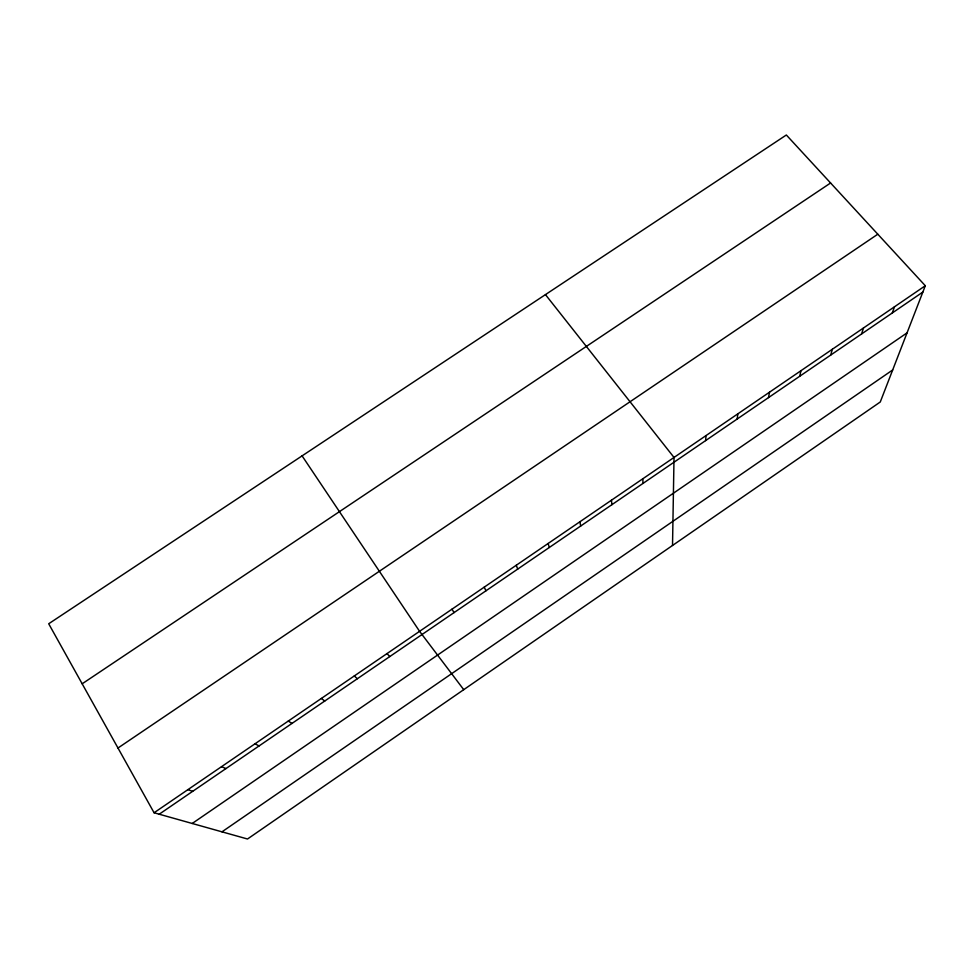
<?xml version="1.0" encoding="UTF-8"?>
<svg xmlns="http://www.w3.org/2000/svg" width="974" height="974" viewBox="0 0 974 974"><rect width="100%" height="100%" fill="white"/><g stroke="black" fill="none" stroke-linecap="round" stroke-linejoin="round"><path stroke-width="1.46" d="M672.523 545.464L674.02 457.451L545.452 294.611M705.639 440.589L706.016 435.585M737.16 419.039L737.854 413.84M768.51 397.599L769.509 392.205M799.703 376.268L800.993 370.68M830.737 355.047L832.32 349.276M861.6 333.948L863.475 327.982M892.306 312.946L894.473 306.81M925.3 285.735L880.277 401.982L247.506 839.004L154.075 812.766L48.7 623.762L786.347 134.996L925.3 285.735L154.075 812.766M221.987 831.833L892.683 369.962M192.207 823.48L907.05 332.864M159.212 814.215L922.853 292.066M117.976 748.02L877.805 234.21M82.169 683.797L830.591 182.99M187.897 789.658L192.682 791.326M221.536 766.672L225.968 768.571M254.993 743.807L259.084 745.926M288.267 721.077L292.017 723.414M321.359 698.455L324.768 701.012M354.28 675.956L357.348 678.732M387.019 653.578L389.77 656.573M463.734 689.665L419.587 631.322L302.086 455.869M451.985 609.188L454.079 612.597M484.212 587.164L485.977 590.78M516.257 565.261L517.718 569.084M548.143 543.48L549.287 547.498M579.859 521.796L580.699 526.021M611.416 500.234L611.94 504.654M642.803 478.794L643.023 483.408"/></g></svg>
